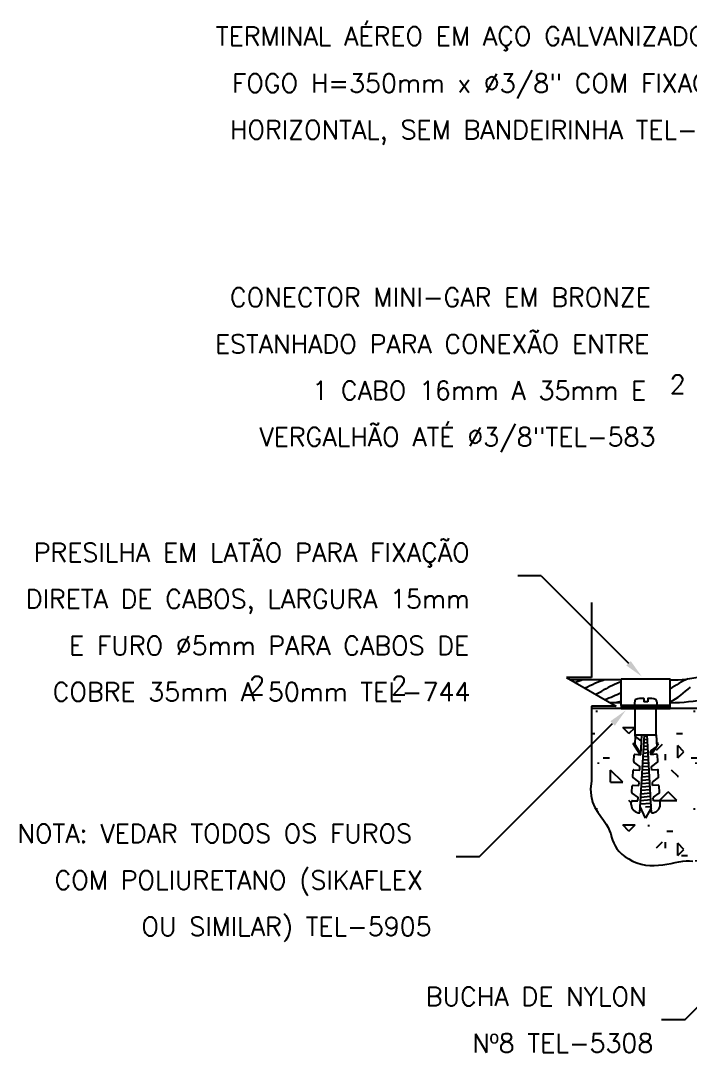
# Model space of a CAD drawing. Header units: millimetres. Extents: x -6028 to -6007.3, y -4697.6 to -4682.7.
# Drawn here: x -6028.01 to -6020.81, y -4693.83 to -4682.73 of the extents above; entities that cross this region are included whole.
import ezdxf
from ezdxf.enums import TextEntityAlignment as Align

# ---------------------------------------------------------------- set-up
doc = ezdxf.new("R2010")
doc.units = ezdxf.units.MM
doc.header["$LTSCALE"] = 10
doc.layers.add('Termotécnica', color=7, linetype='Continuous')
doc.styles.add('r80', font='romans.shx')

msp = doc.modelspace()

# ---------------------------------------------------------------- hatches: boundary and pattern name
at = {"layer": 'Termotécnica'}
h = msp.add_hatch(dxfattribs=at)
h.set_pattern_fill('CONCRE', color=1, scale=1.05, style=0)
h.set_pattern_definition([(0, (-6024.8142, -4701.4245), (1.05, 1.05), [0.13125, -0.91875]), (90, (-6024.8142, -4701.4245), (-1.05, 1.05), [0.13125, -0.91875]), (135, (-6024.68294, -4701.4245), (-1.05, 0), [0.185616, -1.29931]), (0, (-6024.6829, -4700.8339), (1.05, 1.05), [0.13125, -0.91875]), (45, (-6024.6173, -4700.8995), (0, 1.05), [0.092808, -1.392116, 0]), (135, (-6024.6173, -4700.8995), (-1.05, 0), [0.092808, -1.392116, 0]), (0, (-6024.2892, -4700.5714), (1.05, 1.05), [0.185616, -0.864384]), (45, (-6024.2892, -4700.5714), (0, 1.05), [0.13125, -1.353674]), (135, (-6024.1036, -4700.5714), (-1.05, 0), [0.13125, -1.353674]), (90, (-6024.0923, -4701.162), (-1.05, 1.05), [0.13125, -0.91875]), (45, (-6024.0923, -4701.162), (0, 1.05), [0.092808, -1.392116, 0]), (135, (-6024.0267, -4701.0964), (-1.05, 0), [0.092808, -1.392116, 0]), (0, (-6024.6829, -4701.162), (1.05, 1.05), [0.065625, -0.879375]), (0, (-6023.8954, -4700.8995), (1.05, 1.05), [0.065625, -0.879375]), (90, (-6024.2236, -4700.7683), (-1.05, 1.05), [0.065625, -0.879375]), (135, (-6024.0923, -4701.3589), (-1.05, 0), [0.092808, -1.392116, 0]), (135, (-6024.5517, -4700.637), (-1.05, 0), [0.092808, -1.392116, 0]), (45, (-6024.322, -4701.08), (0, 1.05), [0.092808, -1.392116, 0]), (90, (-6024.4533, -4701.2933), (-1.05, 1.05), [0.016406, -1.033594]), (90, (-6024.404, -4700.8503), (-1.05, 1.05), [0.016406, -1.033594]), (90, (-6023.9118, -4700.6698), (-1.05, 1.05), [0.016406, -1.033594]), (90, (-6023.8954, -4701.2276), (-1.05, 1.05), [0.016406, -1.033594])])
h.paths.add_polyline_path([(-6018.66, -4690.678), (-6018.667, -4690.682), (-6018.734, -4690.791), (-6018.659, -4690.787, -0.414214), (-6018.649, -4690.795), (-6018.643, -4690.891, -0.253792), (-6018.647, -4690.899), (-6018.729, -4690.959, 0.253792), (-6018.733, -4690.967), (-6018.73, -4691.013), (-6018.646, -4691.008, -0.414214), (-6018.636, -4691.017), (-6018.631, -4691.113, -0.253792), (-6018.634, -4691.121), (-6018.716, -4691.181, 0.253792), (-6018.72, -4691.189), (-6018.717, -4691.235), (-6018.633, -4691.23, -0.414214), (-6018.623, -4691.239), (-6018.618, -4691.334, -0.253792), (-6018.622, -4691.343), (-6018.703, -4691.403, 0.253792), (-6018.707, -4691.411), (-6018.704, -4691.457), (-6018.62, -4691.452, -0.414214), (-6018.61, -4691.46), (-6018.608, -4691.505, -0.421108), (-6018.732, -4691.626), (-6018.736, -4691.556), (-6018.818, -4691.702), (-6018.894, -4691.533), (-6018.899, -4691.626, -0.421108), (-6019.024, -4691.505), (-6019.021, -4691.46, -0.414214), (-6019.011, -4691.452), (-6018.927, -4691.457), (-6018.924, -4691.411, 0.253792), (-6018.928, -4691.403), (-6019.01, -4691.343, -0.253792), (-6019.014, -4691.334), (-6019.008, -4691.239, -0.414214), (-6018.998, -4691.23), (-6018.914, -4691.235), (-6018.912, -4691.189, 0.253792), (-6018.915, -4691.181), (-6018.997, -4691.121, -0.253792), (-6019.001, -4691.113), (-6018.995, -4691.017, -0.414214), (-6018.985, -4691.008), (-6018.901, -4691.013), (-6018.899, -4690.967, 0.253792), (-6018.902, -4690.959), (-6018.984, -4690.899, -0.253792), (-6018.988, -4690.891), (-6018.982, -4690.795, -0.414214), (-6018.972, -4690.787), (-6018.898, -4690.791), (-6018.996, -4690.632), (-6018.982, -4690.626), (-6018.973, -4690.639), (-6018.967, -4690.525), (-6018.965, -4690.506), (-6018.965, -4690.132), (-6018.965, -4690.132), (-6019.312, -4690.132), (-6020.062, -4690.882, -0.198912), (-6019.991, -4691.052, -5.027339), (-6020.062, -4690.882), (-6019.312, -4690.132), (-6021.173, -4690.132), (-6021.173, -4690.413), (-6021.166, -4690.535, -0.253792), (-6021.169, -4690.541), (-6021.174, -4690.545), (-6021.224, -4690.626), (-6021.168, -4690.623, -0.414214), (-6021.16, -4690.63), (-6021.156, -4690.701, -0.253792), (-6021.159, -4690.707), (-6021.22, -4690.753, 0.253792), (-6021.223, -4690.759), (-6021.221, -4690.793), (-6021.158, -4690.789, -0.414214), (-6021.151, -4690.796), (-6021.147, -4690.868, -0.253792), (-6021.149, -4690.874), (-6021.211, -4690.919, 0.253792), (-6021.214, -4690.925), (-6021.212, -4690.959), (-6021.149, -4690.956, -0.414214), (-6021.141, -4690.962), (-6021.137, -4691.034, -0.253792), (-6021.14, -4691.04), (-6021.201, -4691.085, 0.253792), (-6021.204, -4691.091), (-6021.202, -4691.125), (-6021.139, -4691.122, -0.414214), (-6021.131, -4691.128), (-6021.13, -4691.162, -0.421108), (-6021.223, -4691.253), (-6021.226, -4691.2), (-6021.287, -4691.309), (-6021.344, -4691.183), (-6021.348, -4691.253, -0.421108), (-6021.441, -4691.162), (-6021.439, -4691.128, -0.414214), (-6021.432, -4691.122), (-6021.369, -4691.125), (-6021.367, -4691.091, 0.253792), (-6021.37, -4691.085), (-6021.431, -4691.04, -0.253792), (-6021.434, -4691.034), (-6021.43, -4690.962, -0.414214), (-6021.422, -4690.956), (-6021.359, -4690.959), (-6021.357, -4690.925, 0.253792), (-6021.36, -4690.919), (-6021.421, -4690.874, -0.253792), (-6021.424, -4690.868), (-6021.42, -4690.796, -0.414214), (-6021.413, -4690.789), (-6021.35, -4690.793), (-6021.348, -4690.759, 0.253792), (-6021.35, -4690.753), (-6021.412, -4690.707, -0.253792), (-6021.415, -4690.701), (-6021.41, -4690.63, -0.414214), (-6021.403, -4690.623), (-6021.347, -4690.626), (-6021.421, -4690.507), (-6021.41, -4690.502), (-6021.404, -4690.513), (-6021.399, -4690.427), (-6021.398, -4690.413), (-6021.398, -4690.132), (-6021.87, -4690.132), (-6021.87, -4690.912), (-6021.879, -4690.996), (-6021.873, -4691.071), (-6021.857, -4691.136), (-6021.832, -4691.194), (-6021.802, -4691.245), (-6021.77, -4691.291), (-6021.739, -4691.333), (-6021.712, -4691.373), (-6021.691, -4691.41), (-6021.675, -4691.446), (-6021.662, -4691.48), (-6021.652, -4691.514), (-6021.642, -4691.546), (-6021.63, -4691.577), (-6021.616, -4691.608), (-6021.597, -4691.638), (-6021.572, -4691.668), (-6021.542, -4691.697), (-6021.507, -4691.724), (-6021.469, -4691.749), (-6021.427, -4691.771), (-6021.382, -4691.789), (-6021.336, -4691.804), (-6021.289, -4691.814), (-6021.242, -4691.819), (-6021.195, -4691.82), (-6021.148, -4691.817), (-6021.102, -4691.811), (-6021.057, -4691.804), (-6021.012, -4691.796), (-6020.969, -4691.787), (-6020.928, -4691.78), (-6020.888, -4691.774), (-6020.85, -4691.77), (-6020.814, -4691.769), (-6020.778, -4691.771), (-6020.743, -4691.775), (-6020.708, -4691.783), (-6020.673, -4691.796), (-6020.638, -4691.812), (-6020.603, -4691.833), (-6020.566, -4691.857), (-6020.528, -4691.882), (-6020.487, -4691.908), (-6020.443, -4691.933), (-6020.395, -4691.955), (-6020.344, -4691.972), (-6020.287, -4691.984), (-6020.225, -4691.989), (-6020.159, -4691.988), (-6020.089, -4691.985), (-6020.016, -4691.981), (-6019.941, -4691.978), (-6019.866, -4691.978), (-6019.789, -4691.984), (-6019.714, -4691.998), (-6019.64, -4692.02), (-6019.566, -4692.049), (-6019.493, -4692.083), (-6019.419, -4692.119), (-6019.344, -4692.153), (-6019.266, -4692.183), (-6019.186, -4692.207), (-6019.103, -4692.221), (-6019.016, -4692.225), (-6018.925, -4692.218), (-6018.832, -4692.202), (-6018.736, -4692.18), (-6018.64, -4692.154), (-6018.543, -4692.124), (-6018.446, -4692.092), (-6018.35, -4692.062), (-6018.256, -4692.033), (-6018.163, -4692.006), (-6018.072, -4691.98), (-6017.982, -4691.956), (-6017.894, -4691.932), (-6017.807, -4691.909), (-6017.72, -4691.886), (-6017.635, -4691.862), (-6017.551, -4691.838), (-6017.468, -4691.814), (-6017.385, -4691.793), (-6017.302, -4691.776), (-6017.22, -4691.763), (-6017.138, -4691.758), (-6017.055, -4691.76), (-6016.972, -4691.772), (-6016.889, -4691.794), (-6016.805, -4691.825), (-6016.72, -4691.862), (-6016.634, -4691.901), (-6016.547, -4691.942), (-6016.459, -4691.98), (-6016.37, -4692.013), (-6016.279, -4692.04), (-6016.187, -4692.057), (-6016.094, -4692.065), (-6016.001, -4692.066), (-6015.908, -4692.06), (-6015.815, -4692.05), (-6015.724, -4692.035), (-6015.634, -4692.018), (-6015.547, -4692), (-6015.462, -4691.981), (-6015.378, -4691.963), (-6015.295, -4691.945), (-6015.211, -4691.928), (-6015.124, -4691.914), (-6015.034, -4691.901), (-6014.939, -4691.891), (-6014.838, -4691.884), (-6014.73, -4691.88), (-6014.616, -4691.879), (-6014.499, -4691.881), (-6014.381, -4691.883), (-6014.265, -4691.886), (-6014.151, -4691.889), (-6014.044, -4691.89), (-6013.943, -4691.89), (-6013.852, -4691.887), (-6013.77, -4691.881), (-6013.695, -4691.873), (-6013.627, -4691.861), (-6013.565, -4691.847), (-6013.507, -4691.829), (-6013.453, -4691.807), (-6013.402, -4691.782), (-6013.353, -4691.753), (-6013.305, -4691.721), (-6013.258, -4691.685), (-6013.211, -4691.645), (-6013.165, -4691.603), (-6013.119, -4691.557), (-6013.073, -4691.508), (-6013.026, -4691.456), (-6012.978, -4691.401), (-6012.932, -4691.342), (-6012.89, -4691.281), (-6012.854, -4691.215), (-6012.828, -4691.146), (-6012.813, -4691.073), (-6012.813, -4690.995), (-6012.829, -4690.912), (-6012.829, -4690.132), (-6013.302, -4690.132), (-6013.302, -4690.413), (-6013.294, -4690.535, -0.253792), (-6013.297, -4690.541), (-6013.302, -4690.545), (-6013.352, -4690.626), (-6013.296, -4690.623, -0.414214), (-6013.289, -4690.63), (-6013.285, -4690.701, -0.253792), (-6013.288, -4690.707), (-6013.349, -4690.753, 0.253792), (-6013.352, -4690.759), (-6013.35, -4690.793), (-6013.287, -4690.789, -0.414214), (-6013.279, -4690.796), (-6013.275, -4690.868, -0.253792), (-6013.278, -4690.874), (-6013.339, -4690.919, 0.253792), (-6013.342, -4690.925), (-6013.34, -4690.959), (-6013.277, -4690.956, -0.414214), (-6013.27, -4690.962), (-6013.265, -4691.034, -0.253792), (-6013.268, -4691.04), (-6013.33, -4691.085, 0.253792), (-6013.332, -4691.091), (-6013.33, -4691.125), (-6013.267, -4691.122, -0.414214), (-6013.26, -4691.128), (-6013.258, -4691.162, -0.421108), (-6013.351, -4691.253), (-6013.354, -4691.2), (-6013.415, -4691.309), (-6013.473, -4691.183), (-6013.477, -4691.253, -0.421108), (-6013.57, -4691.162), (-6013.568, -4691.128, -0.414214), (-6013.56, -4691.122), (-6013.497, -4691.125), (-6013.495, -4691.091, 0.253792), (-6013.498, -4691.085), (-6013.56, -4691.04, -0.253792), (-6013.562, -4691.034), (-6013.558, -4690.962, -0.414214), (-6013.551, -4690.956), (-6013.488, -4690.959), (-6013.486, -4690.925, 0.253792), (-6013.489, -4690.919), (-6013.55, -4690.874, -0.253792), (-6013.553, -4690.868), (-6013.549, -4690.796, -0.414214), (-6013.541, -4690.789), (-6013.478, -4690.793), (-6013.476, -4690.759, 0.253792), (-6013.479, -4690.753), (-6013.54, -4690.707, -0.253792), (-6013.543, -4690.701), (-6013.539, -4690.63, -0.414214), (-6013.531, -4690.623), (-6013.475, -4690.626), (-6013.549, -4690.507), (-6013.538, -4690.502), (-6013.532, -4690.513), (-6013.527, -4690.427), (-6013.526, -4690.413), (-6013.526, -4690.132), (-6015.413, -4690.132), (-6014.661, -4690.885, -0.668179), (-6014.249, -4691.055, -1.496606), (-6014.661, -4690.885), (-6015.413, -4690.132), (-6015.734, -4690.132), (-6015.734, -4690.132), (-6015.734, -4690.506), (-6015.724, -4690.67, -0.253792), (-6015.728, -4690.678), (-6015.735, -4690.682), (-6015.802, -4690.791), (-6015.727, -4690.787, -0.414214), (-6015.717, -4690.795), (-6015.711, -4690.891, -0.253792), (-6015.715, -4690.899), (-6015.797, -4690.959, 0.253792), (-6015.801, -4690.967), (-6015.798, -4691.013), (-6015.714, -4691.008, -0.414214), (-6015.704, -4691.017), (-6015.699, -4691.113, -0.253792), (-6015.702, -4691.121), (-6015.784, -4691.181, 0.253792), (-6015.788, -4691.189), (-6015.785, -4691.235), (-6015.701, -4691.23, -0.414214), (-6015.691, -4691.239), (-6015.686, -4691.334, -0.253792), (-6015.689, -4691.343), (-6015.771, -4691.403, 0.253792), (-6015.775, -4691.411), (-6015.772, -4691.457), (-6015.688, -4691.452, -0.414214), (-6015.678, -4691.46), (-6015.676, -4691.505, -0.421108), (-6015.8, -4691.626), (-6015.804, -4691.556), (-6015.886, -4691.702), (-6015.962, -4691.533), (-6015.967, -4691.626, -0.421108), (-6016.091, -4691.505), (-6016.089, -4691.46, -0.414214), (-6016.079, -4691.452), (-6015.995, -4691.457), (-6015.992, -4691.411, 0.253792), (-6015.996, -4691.403), (-6016.078, -4691.343, -0.253792), (-6016.082, -4691.334), (-6016.076, -4691.239, -0.414214), (-6016.066, -4691.23), (-6015.982, -4691.235), (-6015.979, -4691.189, 0.253792), (-6015.983, -4691.181), (-6016.065, -4691.121, -0.253792), (-6016.069, -4691.113), (-6016.063, -4691.017, -0.414214), (-6016.053, -4691.008), (-6015.969, -4691.013), (-6015.967, -4690.967, 0.253792), (-6015.97, -4690.959), (-6016.052, -4690.899, -0.253792), (-6016.056, -4690.891), (-6016.05, -4690.795, -0.414214), (-6016.04, -4690.787), (-6015.966, -4690.791), (-6016.064, -4690.632), (-6016.049, -4690.626), (-6016.041, -4690.639), (-6016.035, -4690.525), (-6016.033, -4690.506), (-6016.033, -4690.132), (-6016.033, -4690.132), (-6018.666, -4690.132), (-6018.666, -4690.132), (-6018.666, -4690.506), (-6018.656, -4690.67, -0.253792)])

# ---------------------------------------------------------------- linework, layer by layer
at = {"layer": 'Termotécnica', "color": 2}
for p, q in [((-6022.41, -4688.705), (-6022.66, -4688.705)), ((-6022.41, -4688.705), (-6021.471, -4689.644)), ((-6021.548, -4689.823), (-6022.093, -4689.823)), ((-6021.548, -4690.068), (-6021.666, -4690.068)), ((-6021.166, -4690.097), (-6021.405, -4690.097)), ((-6021.307, -4690.024), (-6021.307, -4690.06)), ((-6021.264, -4690.06), (-6021.307, -4690.06)), ((-6021.264, -4690.024), (-6021.264, -4690.06)), ((-6021.398, -4690.413), (-6021.398, -4690.132)), ((-6021.173, -4690.132), (-6021.398, -4690.132)), ((-6021.173, -4690.413), (-6021.173, -4690.132)), ((-6023.075, -4691.725), (-6021.642, -4690.292)), ((-6021.399, -4690.427), (-6021.404, -4690.513)), ((-6021.399, -4690.427), (-6021.398, -4690.413)), ((-6021.398, -4690.413), (-6021.173, -4690.413)), ((-6021.335, -4690.478), (-6021.396, -4690.433)), ((-6021.348, -4691.253), (-6021.299, -4690.413)), ((-6021.34, -4690.627), (-6021.328, -4690.413)), ((-6021.223, -4691.253), (-6021.271, -4690.413)), ((-6021.173, -4690.413), (-6021.166, -4690.535)), ((-6021.421, -4690.507), (-6021.41, -4690.502)), ((-6021.347, -4690.626), (-6021.421, -4690.507)), ((-6021.339, -4690.617), (-6021.41, -4690.502)), ((-6021.23, -4690.586), (-6021.169, -4690.541)), ((-6021.167, -4690.513), (-6021.161, -4690.502)), ((-6021.166, -4690.532), (-6021.15, -4690.507)), ((-6021.15, -4690.507), (-6021.161, -4690.502)), ((-6021.415, -4690.701), (-6021.41, -4690.63)), ((-6021.403, -4690.623), (-6021.34, -4690.627)), ((-6021.231, -4690.627), (-6021.233, -4690.592)), ((-6021.231, -4690.617), (-6021.198, -4690.563)), ((-6021.168, -4690.623), (-6021.231, -4690.627)), ((-6021.224, -4690.626), (-6021.174, -4690.545)), ((-6021.156, -4690.701), (-6021.16, -4690.63)), ((-6021.35, -4690.753), (-6021.412, -4690.707)), ((-6021.35, -4690.793), (-6021.348, -4690.759)), ((-6021.221, -4690.793), (-6021.223, -4690.759)), ((-6021.22, -4690.753), (-6021.159, -4690.707)), ((-6021.424, -4690.868), (-6021.42, -4690.796)), ((-6021.36, -4690.919), (-6021.421, -4690.874)), ((-6021.413, -4690.789), (-6021.35, -4690.793)), ((-6021.158, -4690.789), (-6021.221, -4690.793)), ((-6021.211, -4690.919), (-6021.149, -4690.874)), ((-6021.147, -4690.868), (-6021.151, -4690.796)), ((-6021.434, -4691.034), (-6021.43, -4690.962)), ((-6021.422, -4690.956), (-6021.359, -4690.959)), ((-6021.359, -4690.959), (-6021.357, -4690.925)), ((-6021.212, -4690.959), (-6021.214, -4690.925)), ((-6021.149, -4690.956), (-6021.212, -4690.959)), ((-6021.137, -4691.034), (-6021.141, -4690.962)), ((-6021.37, -4691.085), (-6021.431, -4691.04)), ((-6021.369, -4691.125), (-6021.367, -4691.091)), ((-6021.202, -4691.125), (-6021.204, -4691.091)), ((-6021.201, -4691.085), (-6021.14, -4691.04)), ((-6021.441, -4691.162), (-6021.439, -4691.128)), ((-6021.432, -4691.122), (-6021.369, -4691.125)), ((-6021.287, -4691.309), (-6021.344, -4691.183)), ((-6021.226, -4691.2), (-6021.287, -4691.309)), ((-6021.139, -4691.122), (-6021.202, -4691.125)), ((-6021.13, -4691.162), (-6021.131, -4691.128)), ((-6023.075, -4691.725), (-6023.325, -4691.725)), ((-6020.865, -4693.479), (-6019.144, -4691.757)), ((-6020.865, -4693.479), (-6021.115, -4693.479))]:
    msp.add_line(p, q, dxfattribs=at)
at = {"layer": 'Termotécnica', "color": 1}
for p, q in [((-6021.87, -4688.989), (-6021.87, -4689.797)), ((-6021.87, -4689.797), (-6022.138, -4689.797)), ((-6022.138, -4689.797), (-6021.602, -4690.104)), ((-6021.548, -4690.097), (-6021.548, -4689.811)), ((-6021.548, -4689.811), (-6021.023, -4689.811)), ((-6021.023, -4690.097), (-6021.023, -4689.811)), ((-6021.87, -4690.104), (-6021.87, -4690.912)), ((-6021.602, -4690.104), (-6021.87, -4690.104)), ((-6021.548, -4690.115), (-6021.023, -4690.115)), ((-6021.271, -4690.428), (-6021.3, -4690.43)), ((-6021.264, -4690.536), (-6021.307, -4690.54)), ((-6021.266, -4690.5), (-6021.305, -4690.503)), ((-6021.268, -4690.464), (-6021.303, -4690.467)), ((-6021.258, -4690.645), (-6021.313, -4690.649)), ((-6021.26, -4690.608), (-6021.311, -4690.613)), ((-6021.262, -4690.572), (-6021.309, -4690.576)), ((-6021.252, -4690.753), (-6021.32, -4690.759)), ((-6021.254, -4690.717), (-6021.317, -4690.722)), ((-6021.256, -4690.681), (-6021.315, -4690.686)), ((-6021.245, -4690.861), (-6021.326, -4690.868)), ((-6021.247, -4690.825), (-6021.324, -4690.832)), ((-6021.25, -4690.789), (-6021.322, -4690.795)), ((-6021.239, -4690.97), (-6021.332, -4690.978)), ((-6021.241, -4690.934), (-6021.33, -4690.941)), ((-6021.243, -4690.898), (-6021.328, -4690.905)), ((-6021.233, -4691.078), (-6021.339, -4691.087)), ((-6021.235, -4691.042), (-6021.337, -4691.051)), ((-6021.237, -4691.006), (-6021.334, -4691.014)), ((-6021.229, -4691.151), (-6021.343, -4691.16)), ((-6021.231, -4691.114), (-6021.341, -4691.124)), ((-6021.226, -4691.187), (-6021.287, -4691.192))]:
    msp.add_line(p, q, dxfattribs=at)
at = {"layer": 'Termotécnica', "color": 3}
msp.add_line((-6012.829, -4690.132), (-6021.87, -4690.132), dxfattribs=at)
at = {"layer": 'Termotécnica', "color": 1}
msp.add_lwpolyline([(-6021.548, -4690.132), (-6021.023, -4690.132), (-6021.023, -4690.097), (-6021.548, -4690.097)], close=True, dxfattribs=at)
msp.add_lwpolyline([(-6021.87, -4690.912), (-6021.879, -4690.996), (-6021.873, -4691.071), (-6021.857, -4691.136), (-6021.832, -4691.194), (-6021.802, -4691.245), (-6021.77, -4691.291), (-6021.739, -4691.333), (-6021.712, -4691.373), (-6021.691, -4691.41), (-6021.675, -4691.446), (-6021.662, -4691.48), (-6021.652, -4691.514), (-6021.642, -4691.546), (-6021.63, -4691.577), (-6021.616, -4691.608), (-6021.597, -4691.638), (-6021.572, -4691.668), (-6021.542, -4691.697), (-6021.507, -4691.724), (-6021.469, -4691.749), (-6021.427, -4691.771), (-6021.382, -4691.789), (-6021.336, -4691.804), (-6021.289, -4691.814), (-6021.242, -4691.819), (-6021.195, -4691.82), (-6021.148, -4691.817), (-6021.102, -4691.811), (-6021.057, -4691.804), (-6021.012, -4691.796), (-6020.969, -4691.787), (-6020.928, -4691.78), (-6020.888, -4691.774), (-6020.85, -4691.77), (-6020.814, -4691.769), (-6020.778, -4691.771)], dxfattribs=at)
at = {"layer": 'Termotécnica', "color": 2}
for centre, radius, start, end in [((-6021.023, -4688.318), 1.505, 270, 296.0157), ((-6021.023, -4688.318), 1.75, 270, 296.0157), ((-6021.243, -4690.09), 0.165, 163.8468, 181.2668), ((-6021.405, -4690.094), 0.0035, 181.2668, 270), ((-6021.385, -4690.049), 0.0175, 109.2899, 163.8468), ((-6021.319, -4690.238), 0.217, 87.7911, 109.2899), ((-6021.31, -4690.024), 0.0035, 0, 90), ((-6021.26, -4690.024), 0.0035, 90, 180), ((-6021.252, -4690.238), 0.217, 70.7101, 92.2089), ((-6021.186, -4690.049), 0.0175, 16.1532, 70.7101), ((-6021.327, -4690.09), 0.165, 358.7332, 16.1532), ((-6021.166, -4690.094), 0.0035, 270, 358.7332), ((-6021.392, -4690.427), 0.00701, 176.6744, 233.6366), ((-6021.339, -4690.483), 0.00701, 356.6744, 53.6366), ((-6021.173, -4690.536), 0.00701, 306.3634, 3.3256), ((-6021.403, -4690.63), 0.00701, 86.6744, 176.6744), ((-6021.226, -4690.592), 0.00701, 126.3634, 183.3256), ((-6021.167, -4690.63), 0.00701, 3.3256, 93.3256), ((-6021.408, -4690.702), 0.00701, 176.6744, 233.6366), ((-6021.355, -4690.758), 0.00701, 356.6744, 53.6366), ((-6021.216, -4690.758), 0.00701, 126.3634, 183.3256), ((-6021.163, -4690.702), 0.00701, 306.3634, 3.3256), ((-6021.417, -4690.868), 0.00701, 176.6744, 233.6366), ((-6021.413, -4690.796), 0.00701, 86.6744, 176.6744), ((-6021.158, -4690.796), 0.00701, 3.3256, 93.3256), ((-6021.154, -4690.868), 0.00701, 306.3634, 3.3256), ((-6021.423, -4690.963), 0.00701, 86.6744, 176.6744), ((-6021.364, -4690.924), 0.00701, 356.6744, 53.6366), ((-6021.207, -4690.924), 0.00701, 126.3634, 183.3256), ((-6021.148, -4690.963), 0.00701, 3.3256, 93.3256), ((-6021.427, -4691.034), 0.00701, 176.6744, 233.6366), ((-6021.374, -4691.091), 0.00701, 356.6744, 53.6366), ((-6021.197, -4691.091), 0.00701, 126.3634, 183.3256), ((-6021.144, -4691.034), 0.00701, 306.3634, 3.3256), ((-6021.35, -4691.162), 0.091, 179.9543, 271.2997), ((-6021.432, -4691.129), 0.00701, 86.6744, 176.6744), ((-6021.221, -4691.162), 0.091, 268.7003, 0.0457), ((-6021.138, -4691.129), 0.00701, 3.3256, 93.3256)]:
    msp.add_arc(centre, radius, start, end, dxfattribs=at)
at = {"layer": 'Termotécnica', "color": 1}
for centre, radius, start, end in [((-6021.58, -4691.006), 1.243, 107.8403, 111.8302), ((-6021.345, -4691.006), 1.243, 107.8403, 118.402), ((-6021.111, -4691.006), 1.243, 110.5823, 120.1267), ((-6020.32, -4690.944), 1.243, 114.2174, 124.4227), ((-6022.37, -4688.824), 1.276, 295.3571, 299.8631), ((-6022.136, -4688.824), 1.276, 288.6928, 297.4315), ((-6021.674, -4688.966), 1.276, 300.6994, 312.9033), ((-6021.901, -4688.824), 1.276, 282.9609, 286.0788)]:
    msp.add_arc(centre, radius, start, end, dxfattribs=at)
at = {"layer": 'Termotécnica', "color": 2}
for points in [[(-6021.494, -4689.668), (-6021.447, -4689.62), (-6021.329, -4689.785)], [(-6021.666, -4690.268), (-6021.618, -4690.315), (-6021.5, -4690.15)]]:
    msp.add_solid(points, dxfattribs=at)

# ---------------------------------------------------------------- texts
at = {"layer": 'Termotécnica', "color": 2, "style": 'r80'}
for s, p in [('TERMINAL AÉREO EM AÇO GALVANIZADO A', (-6025.909, -4682.898)), ('FOGO H=350mm x %%C3/8" COM FIXAÇÃO', (-6025.735, -4683.404)), ('HORIZONTAL, SEM BANDEIRINHA TEL-044', (-6025.757, -4683.905)), ('CONECTOR MINI-GAR EM BRONZE ', (-6025.757, -4685.707)), ('ESTANHADO PARA CONEXÃO ENTRE ', (-6025.919, -4686.21)), ('2', (-6021.028, -4686.643)), (' 1 CABO 16mm A 35mm E ', (-6025.01, -4686.709)), ('VERGALHÃO ATÉ %%C3/8"TEL-583', (-6025.441, -4687.208)), ('PRESILHA EM LATÃO PARA FIXAÇÃO ', (-6027.867, -4688.452)), ('DIRETA DE CABOS, LARGURA 15mm ', (-6027.952, -4688.952)), ('E FURO %%C5mm PARA CABOS DE', (-6027.487, -4689.454)), ('COBRE 35mm A 50mm TEL-744', (-6027.663, -4689.951)), ('2', (-6025.551, -4689.882)), ('2', (-6024.023, -4689.882)), ('NOTA: VEDAR TODOS OS FUROS ', (-6028.042, -4691.474)), ('COM POLIURETANO (SIKAFLEX ', (-6027.643, -4691.976)), ('OU SIMILAR) TEL-5905', (-6026.708, -4692.475)), ('BUCHA DE NYLON ', (-6023.651, -4693.228)), ('Nº8 TEL-5308', (-6023.151, -4693.729))]:
    msp.add_text(s, height=0.2, dxfattribs=at).set_placement(p, align=Align.MIDDLE_LEFT)

doc.saveas('drawing.dxf')
